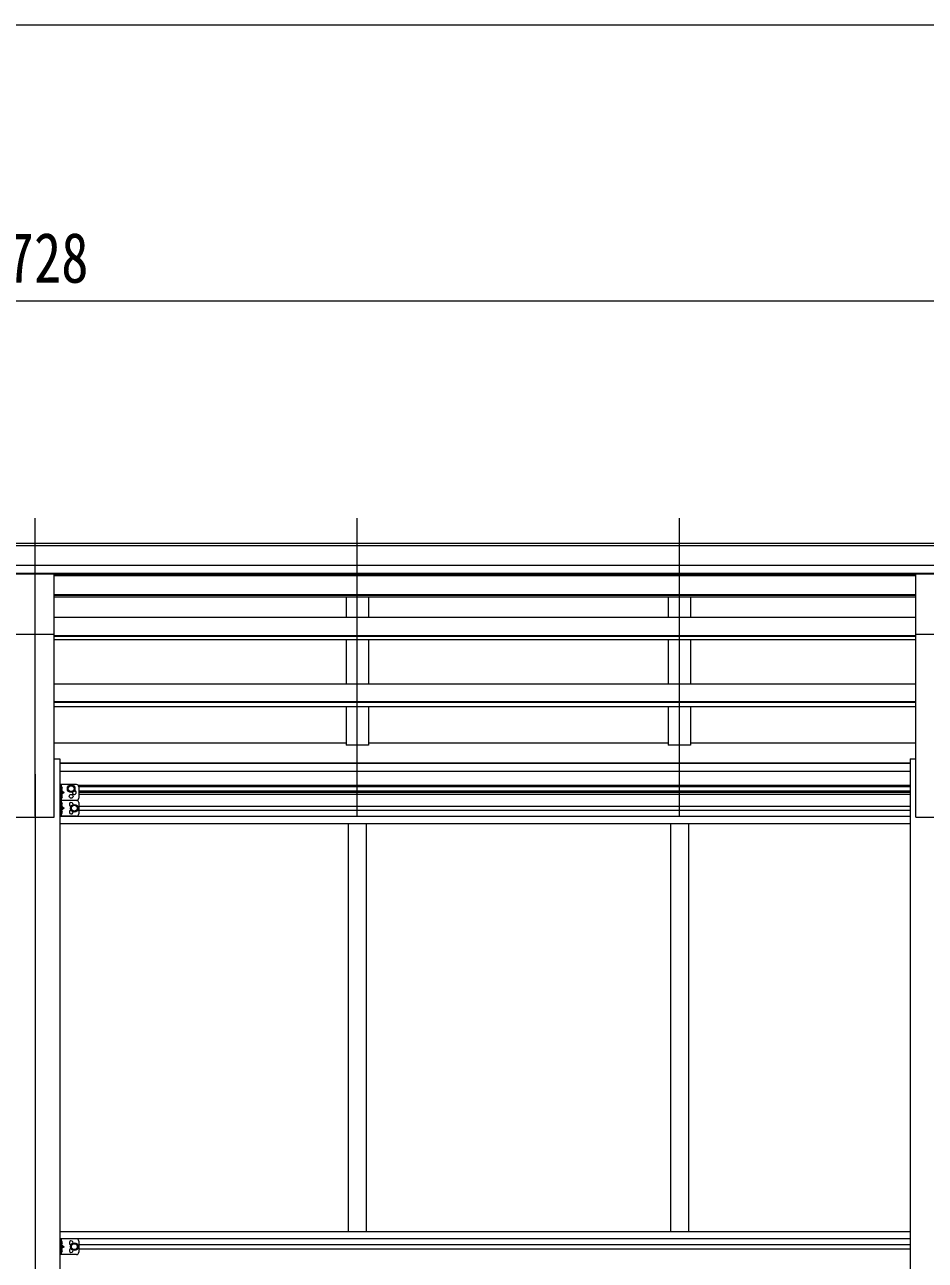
# Model space of a CAD drawing. Units: millimetres at full size; details may follow other scales. Extents: x -9783 to 9892, y -6828 to 6752.
# Drawn here: x -739 to 1263, y -1021 to 1727 of the extents above; entities that cross this region are included whole.
import ezdxf
from ezdxf.enums import TextEntityAlignment as Align

# ---------------------------------------------------------------- set-up
doc = ezdxf.new("R2010")
doc.units = ezdxf.units.MM
doc.header["$LTSCALE"] = 35
for name, color, linetype, lineweight in [('0-1_本体', 4, 'Continuous', 9), ('0-2_部品', 7, 'Continuous', 9), ('0-8_PARTS2', 2, 'Continuous', 9), ('0-A_寸法', 6, 'Continuous', 9), ('1-1_GLASS', 4, 'Continuous', 9), ('1-2_GLASS_SEAL', 7, 'Continuous', 9)]:
    doc.layers.add(name, color=color, linetype=linetype, lineweight=lineweight)
doc.styles.add('ＭＳ ゴシック', font='')
doc.styles.get('ＭＳ ゴシック').set_extended_font_data('MS Gothic')

msp = doc.modelspace()

# ---------------------------------------------------------------- linework, layer by layer
at = {"layer": '0-1_本体'}
for p, q in [((-3573.41, 573.55), (2141.59, 573.55)), ((-3573.41, 568.19), (2141.59, 568.19)), ((-3573.41, 524.67), (2141.59, 524.67)), ((-3573.41, 507), (2141.59, 507)), ((-673.41, 504.63), (1241.59, 504.63)), ((-673.41, 501.67), (1241.59, 501.67)), ((-24.91, 504.63), (-24.91, 501.67)), ((25.09, 504.63), (25.09, 501.67)), ((691.09, 504.63), (691.09, 501.67)), ((741.09, 504.63), (741.09, 501.67)), ((-673.41, 459.72), (1241.59, 459.72)), ((-673.41, 458.02), (1241.59, 458.02)), ((-673.41, 454.24), (1241.59, 454.24)), ((-24.91, 454.24), (-24.91, 408.81)), ((25.09, 454.24), (25.09, 408.81)), ((691.09, 454.24), (691.09, 408.81)), ((741.09, 454.24), (741.09, 408.81)), ((-673.41, 408.81), (1241.59, 408.81)), ((-673.41, -35.98), (-673.41, 370.97)), ((-673.41, 368.23), (1241.59, 368.23)), ((-673.41, 366.54), (1241.59, 366.54)), ((-673.41, 359.67), (1241.59, 359.67)), ((-24.91, 359.67), (-24.91, 260.57)), ((25.09, 359.67), (25.09, 260.57)), ((691.09, 359.67), (691.09, 260.57)), ((741.09, 359.67), (741.09, 260.57)), ((1241.59, -35.98), (1241.59, 370.97)), ((-673.41, 260.57), (1241.59, 260.57)), ((-673.41, 221.43), (1241.59, 221.43)), ((-673.41, 219.76), (1241.59, 219.76)), ((-673.41, 210.12), (1241.59, 210.12)), ((-24.91, 210.12), (-24.91, 124.62)), ((691.09, 210.12), (691.09, 124.62)), ((-673.41, 129.42), (-24.91, 129.42)), ((25.09, 129.84), (691.09, 129.84)), ((741.09, 129.84), (1241.59, 129.84)), ((-673.41, 94.02), (-660.91, 94.02)), ((-660.91, 94.02), (-660.91, -2785.98)), ((-660.91, 85.53), (1229.09, 85.53)), ((-660.91, 84.15), (1229.09, 84.15)), ((1229.09, 94.02), (1241.59, 94.02)), ((1229.09, 94.02), (1229.09, -2785.98)), ((-660.91, 66.97), (1229.09, 66.97)), ((-758.41, -35.98), (-673.41, -35.98)), ((1241.59, -35.98), (1326.59, -35.98))]:
    msp.add_line(p, q, dxfattribs=at)
for points in [[(25.09, 210.12), (25.09, 124.62), (-24.91, 124.62)], [(741.09, 210.12), (741.09, 124.62), (691.09, 124.62)]]:
    msp.add_lwpolyline(points, dxfattribs=at)
at = {"layer": '0-2_部品'}
for p, q in [((-758.41, 505.13), (-673.41, 505.13)), ((-673.41, 370.98), (-673.41, 505.13)), ((1241.59, 505.13), (1326.59, 505.13)), ((1241.59, 370.98), (1241.59, 505.13)), ((-758.41, 370.98), (-673.41, 370.98)), ((1241.59, 370.98), (1326.59, 370.98))]:
    msp.add_line(p, q, dxfattribs=at)
at = {"layer": '0-8_PARTS2'}
for p, q in [((-715.91, -33.64), (-715.91, 628.89)), ((0.09, -33.64), (0.09, 628.89)), ((716.09, -33.64), (716.09, 628.89)), ((-715.91, 60.16), (-715.91, -2885.98))]:
    msp.add_line(p, q, dxfattribs=at)
at = {"layer": '0-A_寸法'}
for p, q in [((-3599.91, 1726.54), (7896.09, 1726.54)), ((-3579.91, 1112.38), (2148.09, 1112.38))]:
    msp.add_line(p, q, dxfattribs=at)
at = {"layer": '1-1_GLASS'}
for p, q in [((-620.91, 35.73), (1229.09, 35.73)), ((-618.94, 32.23), (1229.09, 32.23)), ((-618.91, 23.23), (1229.09, 23.23)), ((-618.91, 19.73), (1229.09, 19.73)), ((1229.09, 14.73), (-618.91, 14.73)), ((-618.91, -11.27), (1229.09, -11.27)), ((-618.91, -20.27), (1229.09, -20.27)), ((-758.41, -35.98), (-673.41, -35.98)), ((-660.91, -33.77), (1229.09, -33.77)), ((-660.91, -49.77), (1229.09, -49.77)), ((-19.91, -49.77), (-19.91, -757.27)), ((20.09, -49.77), (20.09, -757.27)), ((696.09, -49.77), (696.09, -757.27)), ((736.09, -49.77), (736.09, -757.27)), ((1241.59, -35.98), (1326.59, -35.98)), ((-19.91, -249.27), (-19.91, -957.27)), ((20.09, -249.27), (20.09, -957.27)), ((696.09, -249.27), (696.09, -957.27)), ((736.09, -249.27), (736.09, -957.27)), ((-660.91, -957.27), (1229.09, -957.27)), ((-660.91, -972.77), (1229.09, -972.77)), ((-618.91, -986.27), (1229.09, -986.27)), ((-618.91, -995.27), (1229.09, -995.27))]:
    msp.add_line(p, q, dxfattribs=at)
at = {"layer": '1-2_GLASS_SEAL'}
for p, q in [((-660.91, 36.73), (-660.91, 1.73)), ((-623.91, 36.73), (-660.91, 36.73)), ((-658.41, 36.73), (-658.41, 1.73)), ((-657.91, 32.23), (-657.11, 32.09)), ((-618.91, 31.73), (-618.91, 6.73)), ((-623.91, 1.73), (-660.91, 1.73)), ((-657.91, 24.23), (-658.41, 24.32)), ((-658.41, 19.23), (-651.41, 19.23)), ((-657.91, 6.23), (-658.41, 6.32)), ((-658.41, 1.73), (-658.41, -33.27)), ((-657.91, 24.23), (-657.11, 24.37)), ((-657.91, 14.23), (-657.11, 14.09)), ((-657.91, 6.23), (-657.11, 6.37)), ((-657.91, -10.77), (-658.41, -10.68)), ((-658.41, -15.77), (-651.41, -15.77)), ((-657.91, -2.77), (-657.11, -2.91)), ((-657.91, -10.77), (-657.11, -10.63)), ((-657.91, -20.77), (-657.11, -20.91)), ((-618.91, -3.27), (-618.91, -28.27)), ((-623.91, -33.27), (-660.91, -33.27)), ((-657.91, -28.77), (-658.41, -28.68)), ((-657.91, -28.77), (-657.11, -28.63)), ((-660.91, -973.27), (-660.91, -1008.27)), ((-623.91, -973.27), (-660.91, -973.27)), ((-658.41, -973.27), (-658.41, -1008.27)), ((-657.91, -985.77), (-658.41, -985.68)), ((-657.91, -977.77), (-657.11, -977.91)), ((-657.91, -985.77), (-657.11, -985.63)), ((-618.91, -978.27), (-618.91, -1003.27)), ((-623.91, -1008.27), (-660.91, -1008.27)), ((-658.41, -990.77), (-651.41, -990.77)), ((-657.91, -1003.77), (-658.41, -1003.68)), ((-657.91, -995.77), (-657.11, -995.91)), ((-657.91, -1003.77), (-657.11, -1003.63))]:
    msp.add_line(p, q, dxfattribs=at)
for points in [[(-658.8, 28.23), (-658.17, 29.42), (-655.93, 30.53)], [(-658.8, 28.23), (-658.17, 27.04), (-655.93, 25.93)], [(-657.91, 24.23), (-657.91, 32.23), (-658.41, 32.14), (-658.41, 24.32)], [(-623.91, 1.73), (-660.91, 1.73), (-660.91, -33.27)], [(-658.8, 10.23), (-658.17, 11.42), (-655.93, 12.53)], [(-658.8, 10.23), (-658.17, 9.04), (-655.93, 7.93)], [(-658.41, 24.23), (-651.41, 19.23), (-658.41, 14.23)], [(-657.91, 6.23), (-657.91, 14.23), (-658.41, 14.14), (-658.41, 6.32)], [(-658.8, -6.77), (-658.17, -5.58), (-655.93, -4.47)], [(-658.8, -6.77), (-658.17, -7.96), (-655.93, -9.07)], [(-658.8, -24.77), (-658.17, -23.58), (-655.93, -22.47)], [(-658.8, -24.77), (-658.17, -25.96), (-655.93, -27.07)], [(-657.91, -10.77), (-657.91, -2.77), (-658.41, -2.86), (-658.41, -10.68)], [(-658.41, -10.77), (-651.41, -15.77), (-658.41, -20.77)], [(-657.91, -28.77), (-657.91, -20.77), (-658.41, -20.86), (-658.41, -28.68)], [(-658.8, -981.77), (-658.17, -980.58), (-655.93, -979.47)], [(-658.8, -981.77), (-658.17, -982.96), (-655.93, -984.07)], [(-657.91, -985.77), (-657.91, -977.77), (-658.41, -977.86), (-658.41, -985.68)], [(-658.41, -985.77), (-651.41, -990.77), (-658.41, -995.77)], [(-658.8, -999.77), (-658.17, -998.58), (-655.93, -997.47)], [(-658.8, -999.77), (-658.17, -1000.96), (-655.93, -1002.07)], [(-657.91, -1003.77), (-657.91, -995.77), (-658.41, -995.86), (-658.41, -1003.68)]]:
    msp.add_lwpolyline(points, dxfattribs=at)
for points in [[(-635.91, 20.22), (-642.41, 23.98), (-642.41, 31.48), (-635.91, 35.23), (-629.41, 31.48), (-629.41, 23.98)], [(-628.91, -23.28), (-635.41, -19.52), (-635.41, -12.02), (-628.91, -8.27), (-622.41, -12.02), (-622.41, -19.52)], [(-628.91, -998.28), (-635.41, -994.52), (-635.41, -987.02), (-628.91, -983.27), (-622.41, -987.02), (-622.41, -994.52)]]:
    msp.add_lwpolyline(points, close=True, dxfattribs=at)
for centre, radius in [((-635.91, 27.73), 8.5), ((-635.91, 27.73), 7.5), ((-635.91, 27.73), 6.5), ((-635.91, 10.73), 4.25), ((-628.91, -15.77), 8.5), ((-628.91, -15.77), 7.5), ((-628.91, -15.77), 6.5), ((-628.91, -990.77), 8.5), ((-628.91, -990.77), 7.5), ((-628.91, -990.77), 6.5)]:
    msp.add_circle(centre, radius, dxfattribs=at)
for centre, radius, start, end in [((-657.27, 31.2), 0.9, 32.05588, 80), ((-662.01, 28.23), 6.5, 327.94412, 32.05588), ((-623.91, 31.73), 5, 0, 90), ((-657.27, 25.26), 0.9, 280, 327.94412), ((-657.27, 13.2), 0.9, 32.05588, 80), ((-657.27, 7.26), 0.9, 280, 327.94412), ((-662.01, 10.23), 6.5, 327.94412, 32.05588), ((-628.91, 19.23), 4.25, 173.70569, 85.23923), ((-623.91, 6.73), 5, 270, 0), ((-623.91, -3.27), 5, 0, 90), ((-657.27, -3.8), 0.9, 32.05588, 80), ((-657.27, -9.74), 0.9, 280, 327.94412), ((-657.27, -21.8), 0.9, 32.05588, 80), ((-662.01, -6.77), 6.5, 327.94412, 32.05588), ((-662.01, -24.77), 6.5, 327.94412, 32.05588), ((-635.91, -7.27), 4.25, 353.70569, 265.23923), ((-635.91, -24.27), 4.25, 94.76077, 6.29431), ((-657.27, -27.74), 0.9, 280, 327.94412), ((-623.91, -28.27), 5, 270, 0), ((-657.27, -978.8), 0.9, 32.05588, 80), ((-657.27, -984.74), 0.9, 280, 327.94412), ((-662.01, -981.77), 6.5, 327.94412, 32.05588), ((-635.91, -982.27), 4.25, 353.70569, 265.23923), ((-623.91, -978.27), 5, 0, 90), ((-657.27, -996.8), 0.9, 32.05588, 80), ((-657.27, -1002.74), 0.9, 280, 327.94412), ((-662.01, -999.77), 6.5, 327.94412, 32.05588), ((-635.91, -999.27), 4.25, 94.76077, 6.29431), ((-623.91, -1003.27), 5, 270, 0)]:
    msp.add_arc(centre, radius, start, end, dxfattribs=at)

# ---------------------------------------------------------------- texts
at = {"layer": '0-A_寸法', "color": 7, "style": 'ＭＳ ゴシック', "width": 0.8}
msp.add_text('5728', height=111.4, dxfattribs=at).set_placement((-839.91, 1119.38), align=Align.BOTTOM_LEFT)

doc.saveas('drawing.dxf')
